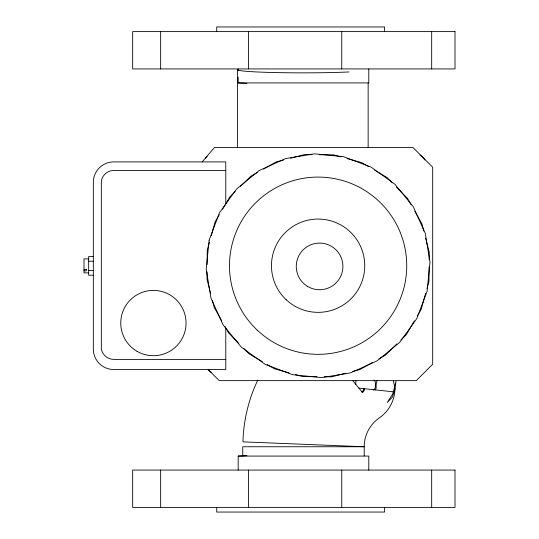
<?xml version="1.0" encoding="UTF-8"?>
<svg xmlns="http://www.w3.org/2000/svg" width="539" height="539" viewBox="0 0 539 539"><rect width="100%" height="100%" fill="white"/><g stroke="black" fill="none" stroke-linecap="round" stroke-linejoin="round"><path stroke-width="0.81" d="M207.057 271.818L206.989 279.296L210.608 293.31M207.124 264.548L207.259 250.076L209.482 242.085M429.091 266.879L428.956 281.351L426.955 288.56M429.159 259.609L429.226 252.124L425.608 238.11M355.706 384.455L355.983 380.264M377.165 380.244L375.083 388.127L373.729 390.249M211.207 235.866L215.081 221.92L219.299 214.778M425.655 293.229L421.134 309.507L417.334 315.955M375.501 389.906L376.296 387.568L375.312 381.828L374.053 379.955M257.81 380.035C248.594 399.278 243.507 420.528 242.948 441.859L364.216 446.75A35.123 35.123 0 0 1 379.389 417.84A36.086 36.086 0 0 0 394.972 389.145L396.024 381.221L392.803 393.787L387.305 402.505L392.365 397.081L394.972 389.145L393.457 380.837M222.58 209.213L229.931 196.748L235.273 191.507M414.464 320.82L406.291 334.679L400.949 339.92M202.145 161.963L214.522 147.416L412.874 147.416L432.676 167.218L432.676 364.249L416.283 380.635L219.252 380.635L208.189 369.572M240.455 186.413L250.783 176.273L257.298 172.595M396.913 343.882L385.432 355.154L378.917 358.833M263.625 169.017L276.224 161.895L283.474 160.029M372.59 362.41L359.991 369.532L352.742 371.398M290.508 158.21L304.522 154.592L312.007 154.666M345.708 373.217L331.694 376.828L324.208 376.761M238.177 470.069L238.177 456.075L246.909 455.657M238.177 77.158L238.177 82.925L368.784 82.925L368.784 68.931M225.78 170.445L113.837 170.445A12.673 12.673 0 0 0 101.325 181.111L101.325 349.036A12.734 12.734 0 0 0 113.837 359.392L225.78 359.392M93.328 256.557L88.665 256.557L88.665 275.213L93.328 275.213M88.665 258.888L83.996 258.888L83.996 272.882L88.665 272.882M88.665 261.22L93.328 261.22M83.996 269.473L86.328 269.473M88.665 270.551L93.328 270.551M83.996 270.834L86.328 270.834L86.328 269.298M238.177 456.075L368.784 456.075L368.784 470.069M319.27 154.733L333.742 154.861L340.958 156.869M316.945 376.694L302.473 376.559L295.264 374.558M238.177 82.925L246.909 83.343M358.9 388.134L394.07 391.887M347.177 158.594L361.905 162.69L368.346 166.49M289.039 372.826L274.317 368.737L267.176 364.526M374.612 170.183L387.076 177.533L392.318 182.876M262.304 361.656L249.146 353.894L243.897 348.551M396.28 186.905L407.545 198.386L411.23 204.901M238.811 343.363L228.671 333.041L224.985 326.519M353.011 380.884L362.504 392.574A5.72 5.72 0 0 0 364.586 388.74M208.377 369.525L209.354 370.738M414.808 211.227L421.922 223.826L423.795 231.076M221.812 320.9L214.293 307.594L212.42 300.351M431.678 31.612L431.678 68.931M431.678 470.069L431.678 507.388M384.61 31.612L384.61 26.95L216.712 26.95L216.712 31.612M384.61 507.388L384.61 512.05L216.712 512.05L216.712 507.388M368.144 82.945L368.144 147.214M364.216 455.913L364.216 446.75L242.745 446.75L242.745 455.913M341.753 31.612L341.753 68.931M341.753 470.069L341.753 507.388M248.466 31.612L248.466 68.931M248.466 470.069L248.466 507.388M238.177 68.931L238.177 70.575M237.537 69.74L237.537 147.214M225.78 204.005L225.78 161.895L113.763 161.895A20.435 20.435 0 0 0 93.328 182.33L93.328 349.097A20.435 20.435 0 0 0 113.763 369.532L225.78 369.532L225.78 327.928M160.656 31.612L160.656 68.931M160.656 470.069L160.656 507.388M364.074 388.686A5.201 5.201 0 0 1 363.805 389.879M363.475 390.62A5.201 5.201 0 0 1 363.266 390.97M363.03 391.301A5.201 5.201 0 0 1 362.774 391.617M362.484 391.907A5.201 5.201 0 0 1 362.181 392.176M349.009 71.943A65.259 3.119 0 0 1 277.881 72.617A65.259 3.119 0 0 1 237.578 69.74M211.773 372.692A14.62 14.62 0 0 1 208.31 369.579M205.548 158.358A12.336 12.336 0 0 1 207.124 156.404M363.744 388.653A4.864 4.864 0 0 1 361.972 391.914M420.07 155.205A14.081 14.081 0 0 1 424.887 160.022M209.119 240.178L206.221 269.257L210.951 298.094L222.984 324.727L241.499 347.338L265.235 364.384L292.569 374.706L321.655 377.603L350.491 372.873L377.125 360.84L399.729 342.326L416.782 318.589L427.104 291.249L430.001 262.17L425.271 233.333L413.238 206.7L394.723 184.089L370.987 167.043L343.646 156.721L314.567 153.824L285.731 158.554L259.097 170.587L236.486 189.101L219.44 212.838L209.119 240.178M455.004 31.612L132.668 31.612L132.668 68.931L455.004 68.931L455.004 31.612M455.004 470.069L132.668 470.069L132.668 507.388L455.004 507.388L455.004 470.069M286.148 299.684A46.644 46.644 0 0 0 363.508 276.406A46.644 46.644 0 0 0 304.67 221.044A46.644 46.644 0 0 0 286.148 299.684M257.46 330.333A88.625 88.625 0 0 0 404.398 285.933A88.625 88.625 0 0 0 292.475 180.875A88.625 88.625 0 0 0 257.46 330.333M137.068 351.327A32.65 32.65 0 0 0 186.049 323.05A32.65 32.65 0 0 0 137.068 294.779A32.65 32.65 0 0 0 137.068 351.327M307.479 286.35A23.325 23.325 0 0 0 342.905 266.933A23.325 23.325 0 0 0 308.375 245.966A23.325 23.325 0 0 0 307.479 286.35"/></g></svg>
